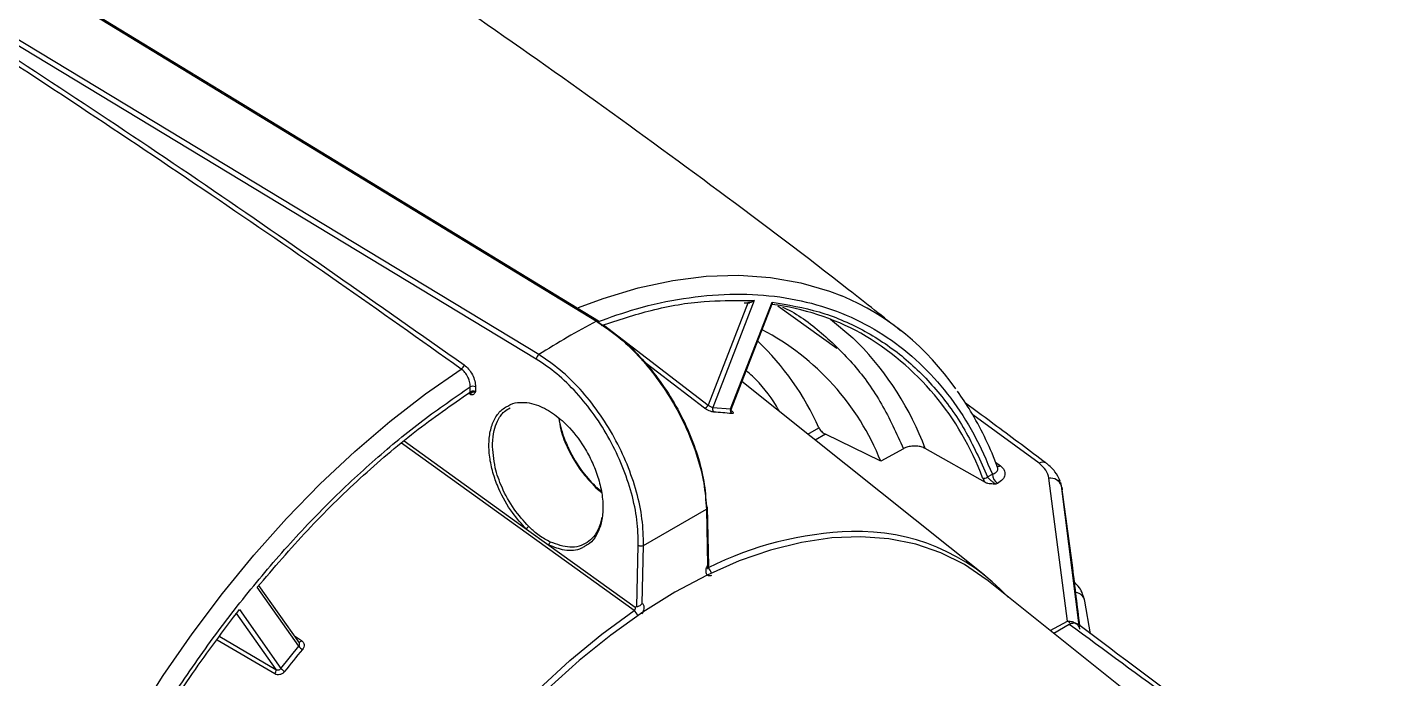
# Model space of a CAD drawing. Extents: x 17.3 to 113.1, y 4.8 to 84.5.
# Drawn here: x 83.62 to 89.04, y 9.75 to 12.36 of the extents above; entities that cross this region are included whole.
import ezdxf

# ---------------------------------------------------------------- set-up
doc = ezdxf.new("R2010")
doc.units = 0
doc.header["$MEASUREMENT"] = 0
doc.layers.add('OBJECT', color=7, linetype='CONTINUOUS')

msp = doc.modelspace()

# ---------------------------------------------------------------- linework, layer by layer
at = {"layer": 'OBJECT'}
for p, q in [((82.912, 13.0041), (85.9065, 11.1785)), ((85.6639, 11.0268), (82.6584, 12.846)), ((85.6743, 11.0444), (82.6687, 12.8636)), ((86.514, 11.2547), (86.354, 10.8422)), ((86.539, 11.2618), (86.3725, 10.8329)), ((86.4441, 10.8265), (86.6105, 11.2555)), ((86.4461, 10.8238), (86.6107, 11.248)), ((86.4982, 11.253), (86.5215, 11.2529)), ((86.5067, 11.2612), (86.539, 11.2618)), ((86.8705, 11.0697), (86.6335, 11.2395)), ((85.9065, 11.1785), (85.9163, 11.1725)), ((85.9338, 11.1639), (86.354, 10.8422)), ((86.3389, 10.83), (86.0878, 11.0222)), ((85.3985, 10.8939), (85.399, 10.9151)), ((85.4202, 10.9148), (85.4197, 10.8963)), ((87.463, 10.1596), (86.4897, 10.9361)), ((86.3725, 10.8329), (86.4441, 10.8265)), ((87.6815, 10.6087), (87.4153, 10.8025)), ((86.7537, 10.7254), (86.7983, 10.7502)), ((86.0567, 10.0169), (85.1238, 10.6891)), ((85.1342, 10.6979), (85.6247, 10.3445)), ((86.8247, 10.7247), (86.7834, 10.7017)), ((87.0468, 10.6162), (86.8247, 10.7247)), ((87.1376, 10.6668), (87.0468, 10.6162)), ((87.4664, 10.5308), (87.2251, 10.6676)), ((87.4754, 10.5536), (87.4948, 10.5644)), ((87.5072, 10.6126), (87.5265, 10.5986)), ((85.8996, 10.5149), (85.9274, 10.4949)), ((85.9083, 10.5083), (85.9004, 10.5139)), ((85.9035, 10.5104), (85.9272, 10.4912)), ((87.5153, 10.5276), (87.5088, 10.524)), ((87.7952, 9.9752), (87.7214, 10.5487)), ((87.765, 10.5337), (87.7624, 10.5402)), ((87.7711, 10.5184), (87.765, 10.5337)), ((87.7682, 10.5283), (87.7662, 10.5341)), ((87.7713, 10.517), (87.7684, 10.5307)), ((87.844, 9.947), (87.7711, 10.5184)), ((87.8459, 9.9427), (87.7728, 10.513)), ((85.9264, 10.4953), (85.9083, 10.5083)), ((86.0949, 10.2786), (86.3466, 10.424)), ((86.3466, 10.424), (86.3518, 10.1974)), ((86.3564, 10.1962), (86.351, 10.4304)), ((85.6247, 10.3445), (85.7148, 10.2796)), ((85.7148, 10.2796), (86.061, 10.0301)), ((86.0682, 10.0318), (86.0737, 10.279)), ((86.0897, 10.0461), (86.0949, 10.2786)), ((89.0377, 8.8907), (87.4716, 10.14)), ((84.7113, 9.8739), (84.5449, 10.1107)), ((84.7137, 9.8877), (84.5516, 10.1183)), ((84.4734, 10.0217), (84.6398, 9.785)), ((86.0682, 10.0318), (86.061, 10.0301)), ((87.888, 9.924), (87.865, 10.0547)), ((84.4593, 10.0086), (84.6194, 9.7809)), ((87.7263, 9.9368), (87.7952, 9.9752)), ((87.7952, 9.9752), (87.7953, 9.9752)), ((84.3939, 9.9132), (84.6194, 9.7809)), ((84.6941, 9.9156), (84.7223, 9.8968)), ((87.8029, 9.9617), (87.7403, 9.9256)), ((84.6147, 9.763), (84.3833, 9.8988)), ((84.6398, 9.785), (84.7113, 9.8739))]:
    msp.add_line(p, q, dxfattribs=at)
at = {"layer": 'OBJECT', "flags": 128}
for points in [[(85.9135, 11.1789), (84.4279, 12.0846), (82.919, 13.0045)], [(85.833, 11.2338), (85.9325, 11.2704), (86.0733, 11.3125), (86.2116, 11.342), (86.3465, 11.3589), (86.4775, 11.3631), (86.604, 11.3545), (86.7254, 11.3332), (86.8411, 11.2993), (86.8907, 11.2802)], [(86.8453, 11.1865), (86.9345, 11.1116), (86.9551, 11.0916)], [(83.504, 8.2952), (83.5577, 8.4816), (83.6205, 8.6687), (83.6919, 8.8555), (83.7719, 9.0412), (83.8598, 9.225), (83.9554, 9.4059), (84.0582, 9.5832), (84.1677, 9.756), (84.2835, 9.9235), (84.4049, 10.085), (84.5314, 10.2396), (84.6624, 10.3867), (84.7973, 10.5256), (84.9356, 10.6556), (85.0764, 10.7762), (85.2193, 10.8868), (85.3634, 10.9868)], [(85.3985, 10.8939), (85.3984, 10.8918), (85.398, 10.8899), (85.3972, 10.8884), (85.396, 10.8874), (85.3945, 10.8868), (85.3928, 10.8868), (85.3908, 10.8872), (85.39, 10.8876)], [(87.7091, 10.6095), (87.7102, 10.6089), (87.7123, 10.6074)], [(85.9035, 10.5104), (85.9048, 10.5111), (85.906, 10.5115), (85.907, 10.5116), (85.9077, 10.5115), (85.9083, 10.511), (85.9086, 10.5104), (85.9086, 10.5094), (85.9083, 10.5083)], [(87.7728, 10.513), (87.7743, 10.5035), (87.7743, 10.5021)], [(87.4716, 10.14), (87.4692, 10.142), (87.382, 10.2018), (87.2877, 10.2491), (87.1866, 10.2836), (87.0795, 10.3051), (86.9671, 10.3135), (86.8499, 10.3088), (86.7289, 10.2909), (86.6047, 10.2599), (86.478, 10.2161), (86.3498, 10.1597), (86.2208, 10.0911), (86.0917, 10.0107), (85.9635, 9.919), (85.8369, 9.8166), (85.7126, 9.7042)], [(84.7266, 8.1858), (84.7841, 8.3441), (84.854, 8.512), (84.9325, 8.6779), (85.0191, 8.841), (85.1132, 9), (85.2142, 9.1541), (85.3215, 9.3023), (85.4344, 9.4435), (85.5521, 9.577), (85.674, 9.7018), (85.7993, 9.8172), (85.9271, 9.9225), (86.0567, 10.0169)]]:
    msp.add_lwpolyline(points, dxfattribs=at)
at = {"layer": 'OBJECT'}
for centre, radius, start, end in [((86.4812, 10.3138), 1.0495, 34.3991, 67.0351), ((86.4817, 10.2412), 1.0128, 61.3847, 82.7287), ((87.3246, 8.4538), 3.0716, 117.4955, 122.4992), ((85.9102, 11.1735), 0.00621, 351.1492, 126.4126), ((86.098, 10.2392), 1.0209, 21.6704, 62.4367), ((86.406, 10.1632), 1.1179, 20.2215, 59.8977), ((85.8111, 10.3144), 1.0791, 23.8199, 46.5937), ((86.0827, 10.2383), 1.2203, 20.5924, 44.3653), ((85.3489, 11.0085), 0.0261, 303.877, 349.2906), ((85.6878, 11.0247), 0.0239, 124.343, 174.8196), ((85.392, 10.8856), 0.00639, 356.9381, 31.2359), ((85.4093, 10.8938), 0.0236, 62.5094, 115.8291), ((86.335, 10.8502), 0.0206, 280.6887, 336.9854), ((86.3883, 10.8265), 0.017, 157.8833, 227.4939), ((86.3251, 9.8345), 0.9808, 82.8058, 86.9752), ((86.4592, 10.8197), 0.0166, 155.8055, 227.1068), ((87.5403, 10.5657), 0.0455, 181.624, 236.7431), ((87.5181, 10.615), 0.0185, 247.0012, 297.0438), ((87.6961, 10.5809), 0.0314, 65.5477, 117.735), ((87.4624, 10.566), 0.018, 246.059, 316.3404), ((87.7261, 10.5006), 0.0484, 21.568, 95.5173), ((86.0589, 9.9521), 1.8033, 18.1196, 18.3009), ((86.3441, 10.4302), 0.00677, 292.0216, 67.7676), ((85.6456, 10.335), 0.023, 120.389, 155.596), ((86.9708, 8.9612), 1.3736, 91.7265, 116.6914), ((86.9569, 9.519), 0.8157, 42.6102, 91.931), ((85.7293, 10.2798), 0.0145, 123.4856, 180.94), ((86.0846, 10.2999), 0.0236, 242.5078, 295.8301), ((86.3312, 10.1596), 0.0366, 13.0528, 51.8568), ((87.8235, 10.0482), 0.042, 8.8467, 82.4487), ((86.0303, 9.9812), 0.0444, 21.1203, 53.5565), ((87.7603, 7.3486), 3.9396, 140.3805, 142.0304), ((84.7533, 9.9054), 0.0524, 216.8578, 238.2434), ((84.7116, 9.9038), 0.0128, 268.8975, 326.8439), ((84.6003, 9.7762), 0.0196, 317.4257, 13.7178), ((84.687, 9.8254), 0.0621, 220.599, 238.5845)]:
    msp.add_arc(centre, radius, start, end, dxfattribs=at)
for points, knots in [([(85.3634, 10.9868), (85.1991, 11.1032), (84.8648, 11.3401), (84.3539, 11.6911), (83.8255, 12.0456), (83.2952, 12.3916), (82.7676, 12.7265), (82.2473, 13.0477), (81.7232, 13.3629), (81.3725, 13.566), (81.1965, 13.6679)], [0, 0, 0, 0, 0.118989, 0.241992, 0.369009, 0.500039, 0.623805, 0.748387, 0.873785, 1, 1, 1, 1]), ([(81.2065, 13.6856), (81.5551, 13.482), (82.2524, 13.0747), (83.2962, 12.4186), (84.3378, 11.7329), (85.029, 11.2467), (85.3746, 11.0036)], [0, 0, 0, 0, 0.25003, 0.500058, 0.750055, 1, 1, 1, 1]), ([(87.1261, 11.1405), (87.0567, 11.1955), (86.8171, 11.3855), (86.3984, 11.7011), (85.8704, 12.0873), (85.3332, 12.4631), (84.8909, 12.7631), (84.6251, 12.934), (84.5435, 12.9864)], [0, 0, 0, 0, 0.0839488, 0.289789, 0.495873, 0.7021638, 0.9086263, 1, 1, 1, 1]), ([(85.9097, 11.1762), (85.962, 11.1948), (86.079, 11.2365), (86.257, 11.2735), (86.4426, 11.2912), (86.6215, 11.2829), (86.7908, 11.2491), (86.9481, 11.1898), (87.0915, 11.1061), (87.2189, 10.9999), (87.329, 10.8729), (87.4226, 10.7293), (87.4708, 10.6191), (87.4948, 10.5644)], [0, 0, 0, 0, 0.073937, 0.165467, 0.258957, 0.353004, 0.447496, 0.541994, 0.636041, 0.729525, 0.821061, 0.911248, 1, 1, 1, 1]), ([(85.9256, 11.1613), (85.9927, 11.1834), (86.1331, 11.2296), (86.3282, 11.2626), (86.4509, 11.2616), (86.5067, 11.2612)], [0, 0, 0, 0, 0.332891, 0.696475, 1, 1, 1, 1]), ([(86.539, 11.2618), (86.5372, 11.2605), (86.5338, 11.2577), (86.5282, 11.2551), (86.5234, 11.2537), (86.5198, 11.2534), (86.5165, 11.2536), (86.5148, 11.2543), (86.514, 11.2547)], [0, 0, 0, 0, 0.249829, 0.499338, 0.644997, 0.775032, 0.892145, 1, 1, 1, 1]), ([(86.6105, 11.2555), (86.6743, 11.2445), (86.8024, 11.2225), (86.9761, 11.1483), (87.1339, 11.0444), (87.2711, 10.9089), (87.388, 10.7473), (87.4463, 10.618), (87.4754, 10.5536)], [0, 0, 0, 0, 0.165461, 0.332207, 0.5, 0.667784, 0.834534, 1, 1, 1, 1]), ([(86.6105, 11.2555), (86.6108, 11.2539), (86.6114, 11.2509), (86.6108, 11.2489), (86.6106, 11.248)], [0, 0, 0, 0, 0.543154, 1, 1, 1, 1]), ([(86.6527, 11.2348), (86.6547, 11.2339), (86.7123, 11.2095), (86.8104, 11.1339), (86.9425, 11.0067), (87.0536, 10.8514), (87.1097, 10.7282), (87.1376, 10.6668)], [0, 0, 0, 0, 0.008989, 0.257952, 0.506901, 0.75437, 1, 1, 1, 1]), ([(85.9065, 11.1785), (85.9351, 11.1593), (85.9921, 11.1209), (86.0743, 11.0418), (86.15, 10.9509), (86.2163, 10.8498), (86.2714, 10.7424), (86.3123, 10.6336), (86.3397, 10.525), (86.3443, 10.4581), (86.3466, 10.424)], [0, 0, 0, 0, 0.125536, 0.250752, 0.375675, 0.500324, 0.624651, 0.75007, 0.872262, 1, 1, 1, 1]), ([(85.9163, 11.1725), (85.9442, 11.1537), (85.9999, 11.1163), (86.0801, 11.0392), (86.154, 10.9505), (86.2191, 10.8516), (86.2728, 10.7469), (86.3131, 10.6399), (86.3398, 10.5342), (86.3444, 10.469), (86.3466, 10.4365)], [0, 0, 0, 0, 0.125719, 0.250525, 0.375694, 0.500217, 0.625479, 0.750016, 0.875168, 1, 1, 1, 1]), ([(85.3746, 11.0036), (85.3809, 10.9983), (85.3935, 10.9877), (85.4085, 10.9642), (85.4186, 10.9386), (85.4196, 10.9227), (85.4202, 10.9148)], [0, 0, 0, 0, 0.250228, 0.500086, 0.750006, 1, 1, 1, 1]), ([(86.0737, 10.279), (86.0729, 10.3125), (86.0712, 10.3795), (86.0485, 10.488), (86.0118, 10.5969), (85.961, 10.7036), (85.8985, 10.8038), (85.8262, 10.8935), (85.7472, 10.9709), (85.6917, 11.0082), (85.6639, 11.0268)], [0, 0, 0, 0, 0.125666, 0.250539, 0.37567, 0.500227, 0.625486, 0.75002, 0.875177, 1, 1, 1, 1]), ([(86.0949, 10.2786), (86.0939, 10.3137), (86.0921, 10.3824), (86.0684, 10.4935), (86.0309, 10.6044), (85.9788, 10.7134), (85.9148, 10.8157), (85.8409, 10.9075), (85.7598, 10.9869), (85.7028, 11.0252), (85.6743, 11.0444)], [0, 0, 0, 0, 0.128141, 0.25071, 0.37607, 0.500341, 0.624825, 0.749582, 0.874632, 1, 1, 1, 1]), ([(85.399, 10.9151), (85.3989, 10.9188), (85.3989, 10.9259), (85.3961, 10.9394), (85.3898, 10.9559), (85.3784, 10.9741), (85.3683, 10.9826), (85.3634, 10.9868)], [0, 0, 0, 0, 0.149147, 0.282418, 0.50059, 0.756831, 1, 1, 1, 1]), ([(86.6402, 10.816), (86.6361, 10.8232), (86.6054, 10.877), (86.5608, 10.9324), (86.5153, 10.9728), (86.5068, 10.9803)], [0, 0, 0, 0, 0.112275, 0.834669, 1, 1, 1, 1]), ([(83.5891, 8.3097), (83.613, 8.392), (83.6612, 8.5579), (83.7549, 8.8096), (83.865, 9.0637), (83.9924, 9.317), (84.1358, 9.5663), (84.2931, 9.8072), (84.4624, 10.0365), (84.6413, 10.2512), (84.8268, 10.4483), (85.0163, 10.6255), (85.207, 10.7831), (85.3353, 10.8713), (85.399, 10.9151)], [0, 0, 0, 0, 0.080321, 0.16194, 0.244772, 0.329378, 0.414487, 0.5, 0.585518, 0.670628, 0.755228, 0.838065, 0.919682, 1, 1, 1, 1]), ([(84.5449, 10.1107), (84.6113, 10.1882), (84.7445, 10.3437), (84.957, 10.5514), (85.1755, 10.7392), (85.3243, 10.8424), (85.3985, 10.8939)], [0, 0, 0, 0, 0.249262, 0.5, 0.750738, 1, 1, 1, 1]), ([(85.3907, 10.8893), (85.3915, 10.8889), (85.3932, 10.8883), (85.3967, 10.888), (85.3994, 10.8892), (85.4012, 10.8901)], [0, 0, 0, 0, 0.237244, 0.478975, 1, 1, 1, 1]), ([(85.4197, 10.8963), (85.4177, 10.8917), (85.4146, 10.8849), (85.4071, 10.8827), (85.4022, 10.8834), (85.3996, 10.8846), (85.3984, 10.8852)], [0, 0, 0, 0, 0.500408, 0.749561, 0.874846, 1, 1, 1, 1]), ([(85.4197, 10.8963), (85.4182, 10.8969), (85.416, 10.8978), (85.4121, 10.8982), (85.4085, 10.898), (85.4049, 10.8972), (85.4012, 10.8958), (85.3995, 10.8946), (85.3985, 10.8939)], [0, 0, 0, 0, 0.23989, 0.367317, 0.499483, 0.699788, 0.8375, 1, 1, 1, 1]), ([(85.4012, 10.8901), (85.4037, 10.8915), (85.4079, 10.894), (85.4147, 10.8961), (85.418, 10.8962), (85.4197, 10.8963)], [0, 0, 0, 0, 0.413074, 0.690931, 1, 1, 1, 1]), ([(87.5149, 10.592), (87.5133, 10.5969), (87.4982, 10.6404), (87.4627, 10.7163), (87.4115, 10.8144), (87.3724, 10.8718), (87.3545, 10.8982)], [0, 0, 0, 0, 0.0422912, 0.3772894, 0.7139164, 1, 1, 1, 1]), ([(85.6247, 10.3445), (85.6053, 10.3655), (85.5622, 10.4124), (85.5184, 10.4911), (85.4909, 10.565), (85.4767, 10.6267), (85.4725, 10.6881), (85.4794, 10.7445), (85.4979, 10.7909), (85.5208, 10.822), (85.5397, 10.8322), (85.5463, 10.8357)], [0, 0, 0, 0, 0.136879, 0.305055, 0.401288, 0.50431, 0.612411, 0.723242, 0.834071, 0.942167, 1, 1, 1, 1]), ([(85.5463, 10.8357), (85.5512, 10.839), (85.5665, 10.8493), (85.608, 10.8561), (85.668, 10.8463), (85.7373, 10.8076), (85.8036, 10.7485), (85.856, 10.6778), (85.8929, 10.6063), (85.9159, 10.5442), (85.93, 10.4797), (85.9333, 10.4174), (85.9251, 10.3618), (85.9061, 10.3175), (85.8837, 10.2885), (85.8658, 10.2789), (85.8597, 10.2756)], [0, 0, 0, 0, 0.02924, 0.091517, 0.200352, 0.288936, 0.37752, 0.486357, 0.548634, 0.615305, 0.685265, 0.756994, 0.828724, 0.898686, 0.96536, 1, 1, 1, 1]), ([(86.354, 10.8422), (86.3547, 10.8415), (86.3561, 10.8402), (86.3592, 10.8379), (86.3633, 10.8355), (86.3685, 10.8334), (86.3712, 10.8331), (86.3725, 10.8329)], [0, 0, 0, 0, 0.139822, 0.270031, 0.501054, 0.752076, 1, 1, 1, 1]), ([(87.7091, 10.6095), (87.6436, 10.6586), (87.5366, 10.7389), (87.4284, 10.8186), (87.3863, 10.8495)], [0, 0, 0, 0, 0.611774, 1, 1, 1, 1]), ([(85.4885, 10.6869), (85.4899, 10.7051), (85.4925, 10.7383), (85.5041, 10.77), (85.5137, 10.788), (85.5197, 10.7974), (85.5256, 10.8051), (85.5311, 10.8113), (85.5409, 10.8216), (85.5509, 10.8265), (85.5588, 10.8304)], [0, 0, 0, 0, 0.276876, 0.505744, 0.583894, 0.654328, 0.717044, 0.772044, 0.819326, 1, 1, 1, 1]), ([(85.7549, 10.7908), (85.7569, 10.7748), (85.7618, 10.7345), (85.7927, 10.6602), (85.84, 10.578), (85.8828, 10.5325), (85.9035, 10.5104)], [0, 0, 0, 0, 0.16678, 0.421361, 0.719673, 1, 1, 1, 1]), ([(86.3768, 10.814), (86.3741, 10.8143), (86.3687, 10.815), (86.3582, 10.8188), (86.3475, 10.824), (86.3417, 10.828), (86.3389, 10.83)], [0, 0, 0, 0, 0.24998, 0.499779, 0.749125, 1, 1, 1, 1]), ([(86.4441, 10.8265), (86.4451, 10.8264), (86.4469, 10.8263), (86.4472, 10.8272), (86.4473, 10.8276)], [0, 0, 0, 0, 0.612529, 1, 1, 1, 1]), ([(86.4464, 10.8204), (86.4487, 10.8184), (86.4531, 10.8145), (86.4554, 10.8101), (86.454, 10.8074), (86.4499, 10.8076), (86.4479, 10.8076)], [0, 0, 0, 0, 0.250089, 0.499955, 0.749358, 1, 1, 1, 1]), ([(86.4465, 10.8197), (86.4465, 10.8197), (86.4467, 10.8197), (86.4467, 10.8204), (86.4463, 10.823), (86.4471, 10.8259), (86.4475, 10.8274)], [0, 0, 0, 0, 0.042199, 0.239093, 0.62, 1, 1, 1, 1]), ([(85.7585, 10.7687), (85.7623, 10.7534), (85.7708, 10.7195), (85.7997, 10.652), (85.845, 10.5752), (85.8887, 10.529), (85.9083, 10.5083)], [0, 0, 0, 0, 0.164932, 0.364508, 0.714269, 1, 1, 1, 1]), ([(86.7983, 10.7502), (86.7995, 10.7481), (86.8018, 10.7439), (86.808, 10.7368), (86.8154, 10.7304), (86.8212, 10.7265), (86.8241, 10.725), (86.8247, 10.7247)], [0, 0, 0, 0, 0.243971, 0.488094, 0.725807, 0.945379, 1, 1, 1, 1]), ([(85.634, 10.3549), (85.6137, 10.3771), (85.5717, 10.423), (85.5263, 10.5068), (85.4938, 10.5987), (85.4904, 10.6552), (85.4885, 10.6869)], [0, 0, 0, 0, 0.2422228, 0.4999906, 0.7199668, 1, 1, 1, 1]), ([(87.2251, 10.6676), (87.22, 10.6699), (87.2097, 10.6747), (87.1903, 10.6777), (87.17, 10.6773), (87.1516, 10.6735), (87.1419, 10.6689), (87.1376, 10.6668)], [0, 0, 0, 0, 0.199356, 0.398465, 0.604141, 0.823638, 1, 1, 1, 1]), ([(87.4948, 10.5644), (87.4998, 10.5667), (87.5098, 10.5714), (87.5158, 10.5801), (87.517, 10.5872), (87.5157, 10.5907), (87.5152, 10.5921)], [0, 0, 0, 0, 0.3465081, 0.691868, 0.8778862, 1, 1, 1, 1]), ([(87.5265, 10.5986), (87.5324, 10.5929), (87.5443, 10.5815), (87.5462, 10.5614), (87.5371, 10.5424), (87.5226, 10.5325), (87.5153, 10.5276)], [0, 0, 0, 0, 0.2497037, 0.4994833, 0.7493642, 1, 1, 1, 1]), ([(87.7214, 10.5487), (87.7186, 10.5595), (87.7128, 10.581), (87.692, 10.5994), (87.6815, 10.6087)], [0, 0, 0, 0, 0.498689, 1, 1, 1, 1]), ([(87.7666, 10.5364), (87.7607, 10.5496), (87.7489, 10.5757), (87.7245, 10.5969), (87.7124, 10.6073)], [0, 0, 0, 0, 0.5038675, 1, 1, 1, 1]), ([(87.455, 10.5496), (87.4564, 10.5466), (87.4591, 10.5408), (87.4639, 10.5341), (87.4664, 10.5308)], [0, 0, 0, 0, 0.500123, 1, 1, 1, 1]), ([(87.5088, 10.524), (87.5014, 10.5245), (87.4904, 10.5252), (87.4775, 10.5269), (87.4706, 10.5287), (87.4678, 10.5301), (87.4664, 10.5308)], [0, 0, 0, 0, 0.500735, 0.749885, 0.8817, 1, 1, 1, 1]), ([(87.5088, 10.524), (87.5074, 10.5249), (87.5043, 10.5266), (87.4994, 10.5301), (87.4942, 10.5341), (87.4878, 10.5397), (87.4806, 10.5467), (87.4771, 10.5513), (87.4754, 10.5536)], [0, 0, 0, 0, 0.115727, 0.237004, 0.365059, 0.500934, 0.749863, 1, 1, 1, 1]), ([(87.8451, 9.9561), (87.8358, 10.0338), (87.814, 10.2158), (87.7888, 10.3978), (87.7743, 10.5021)], [0, 0, 0, 0, 0.42645, 1, 1, 1, 1]), ([(85.7213, 10.2919), (85.7061, 10.2998), (85.6832, 10.3116), (85.6573, 10.3328), (85.6435, 10.3456), (85.6365, 10.3524), (85.634, 10.3549)], [0, 0, 0, 0, 0.498348, 0.748841, 0.907486, 1, 1, 1, 1]), ([(85.9274, 10.3914), (85.9258, 10.3838), (85.9237, 10.373), (85.9197, 10.3608), (85.9173, 10.3543), (85.9103, 10.3372), (85.896, 10.3133), (85.8599, 10.2806), (85.8024, 10.2629), (85.7476, 10.2825), (85.7213, 10.2919)], [0, 0, 0, 0, 0.0744418, 0.1067542, 0.1306809, 0.1462222, 0.3018977, 0.4384305, 0.7298474, 1, 1, 1, 1]), ([(85.8597, 10.2756), (85.8551, 10.2726), (85.8322, 10.2576), (85.7826, 10.2539), (85.7358, 10.2716), (85.7148, 10.2796)], [0, 0, 0, 0, 0.122812, 0.606402, 1, 1, 1, 1]), ([(86.3677, 10.1584), (86.3655, 10.1575), (86.3609, 10.1558), (86.3548, 10.1564), (86.3499, 10.1593), (86.3465, 10.1644), (86.345, 10.1714), (86.3454, 10.1797), (86.3475, 10.1886), (86.3504, 10.1945), (86.3518, 10.1974)], [0, 0, 0, 0, 0.124953, 0.249943, 0.374541, 0.499761, 0.62495, 0.749937, 0.874867, 1, 1, 1, 1]), ([(86.3517, 10.1864), (86.3518, 10.1864), (86.352, 10.1862), (86.3523, 10.1872), (86.3528, 10.1885), (86.3534, 10.1899), (86.3535, 10.1903)], [0, 0, 0, 0, 0.094684, 0.444354, 0.831454, 1, 1, 1, 1]), ([(86.3563, 10.1962), (86.3563, 10.1962), (86.3567, 10.1962), (86.3555, 10.1964), (86.3532, 10.197), (86.3518, 10.1974)], [0, 0, 0, 0, 0.036965, 0.432057, 1, 1, 1, 1]), ([(86.3535, 10.1903), (86.3538, 10.1909), (86.3545, 10.1926), (86.3557, 10.1949), (86.3565, 10.1965)], [0, 0, 0, 0, 0.350509, 1, 1, 1, 1]), ([(87.8632, 10.0629), (87.8577, 10.081), (87.8503, 10.1057), (87.8278, 10.1261), (87.8217, 10.1316)], [0, 0, 0, 0, 0.729356, 1, 1, 1, 1]), ([(83.6085, 8.3213), (83.6375, 8.4192), (83.6959, 8.6159), (83.8128, 8.9125), (83.95, 9.2064), (84.1077, 9.4924), (84.2815, 9.7672), (84.4096, 9.9371), (84.4734, 10.0217)], [0, 0, 0, 0, 0.165461, 0.332207, 0.5, 0.667784, 0.834534, 1, 1, 1, 1]), ([(86.061, 10.0301), (86.0611, 10.0289), (86.0614, 10.0264), (86.0607, 10.0226), (86.0591, 10.0191), (86.0575, 10.0176), (86.0567, 10.0169)], [0, 0, 0, 0, 0.2577346, 0.5124762, 0.7590317, 1, 1, 1, 1]), ([(86.0897, 10.0461), (86.0879, 10.0438), (86.0848, 10.04), (86.0789, 10.0358), (86.073, 10.0331), (86.0698, 10.0322), (86.0682, 10.0318)], [0, 0, 0, 0, 0.2952375, 0.5005577, 0.7503958, 1, 1, 1, 1]), ([(86.0897, 10.0461), (86.0911, 10.0448), (86.094, 10.0423), (86.0961, 10.0358), (86.0965, 10.028), (86.095, 10.0192), (86.0919, 10.0105), (86.0887, 10.0053), (86.0872, 10.0029)], [0, 0, 0, 0, 0.170602, 0.3413, 0.511197, 0.681236, 0.851854, 1, 1, 1, 1]), ([(87.7953, 9.9752), (87.8017, 9.9748), (87.8141, 9.9739), (87.8291, 9.9664), (87.8391, 9.9571), (87.8425, 9.9501), (87.844, 9.947)], [0, 0, 0, 0, 0.295101, 0.569756, 0.806961, 1, 1, 1, 1]), ([(87.8083, 9.9638), (87.8066, 9.9656), (87.8024, 9.9702), (87.798, 9.9733), (87.7953, 9.9752)], [0, 0, 0, 0, 0.40037, 1, 1, 1, 1]), ([(87.8029, 9.9617), (87.8077, 9.9639), (87.8173, 9.9683), (87.8286, 9.968), (87.8332, 9.964), (87.8348, 9.9626)], [0, 0, 0, 0, 0.394354, 0.788576, 1, 1, 1, 1]), ([(88.7671, 9.2537), (88.5868, 9.3857), (88.2649, 9.6215), (87.944, 9.8578), (87.8029, 9.9617)], [0, 0, 0, 0, 0.560008, 1, 1, 1, 1]), ([(88.7856, 9.2537), (88.6413, 9.3616), (88.3245, 9.5985), (88.0078, 9.8347), (87.8354, 9.9633)], [0, 0, 0, 0, 0.455566, 1, 1, 1, 1]), ([(84.7113, 9.8739), (84.7124, 9.8755), (84.7145, 9.8786), (84.7149, 9.8839), (84.7136, 9.888), (84.7115, 9.8908), (84.71, 9.892), (84.7092, 9.8927)], [0, 0, 0, 0, 0.24812, 0.499397, 0.73019, 0.860284, 1, 1, 1, 1]), ([(84.7223, 9.8968), (84.7249, 9.8946), (84.73, 9.8902), (84.7329, 9.8806), (84.7319, 9.8701), (84.7278, 9.8639), (84.7257, 9.8608)], [0, 0, 0, 0, 0.250088, 0.499956, 0.749358, 1, 1, 1, 1]), ([(84.6546, 9.7724), (84.652, 9.7696), (84.6466, 9.764), (84.6357, 9.7596), (84.6243, 9.7588), (84.618, 9.7616), (84.6147, 9.763)], [0, 0, 0, 0, 0.249981, 0.499781, 0.749125, 1, 1, 1, 1]), ([(84.6194, 9.7809), (84.6203, 9.7804), (84.622, 9.7794), (84.6256, 9.7786), (84.6303, 9.7787), (84.6358, 9.7807), (84.6385, 9.7836), (84.6398, 9.785)], [0, 0, 0, 0, 0.139821, 0.270034, 0.501057, 0.752076, 1, 1, 1, 1])]:
    msp.add_open_spline(points, degree=3, knots=knots, dxfattribs=at)

doc.saveas('drawing.dxf')
